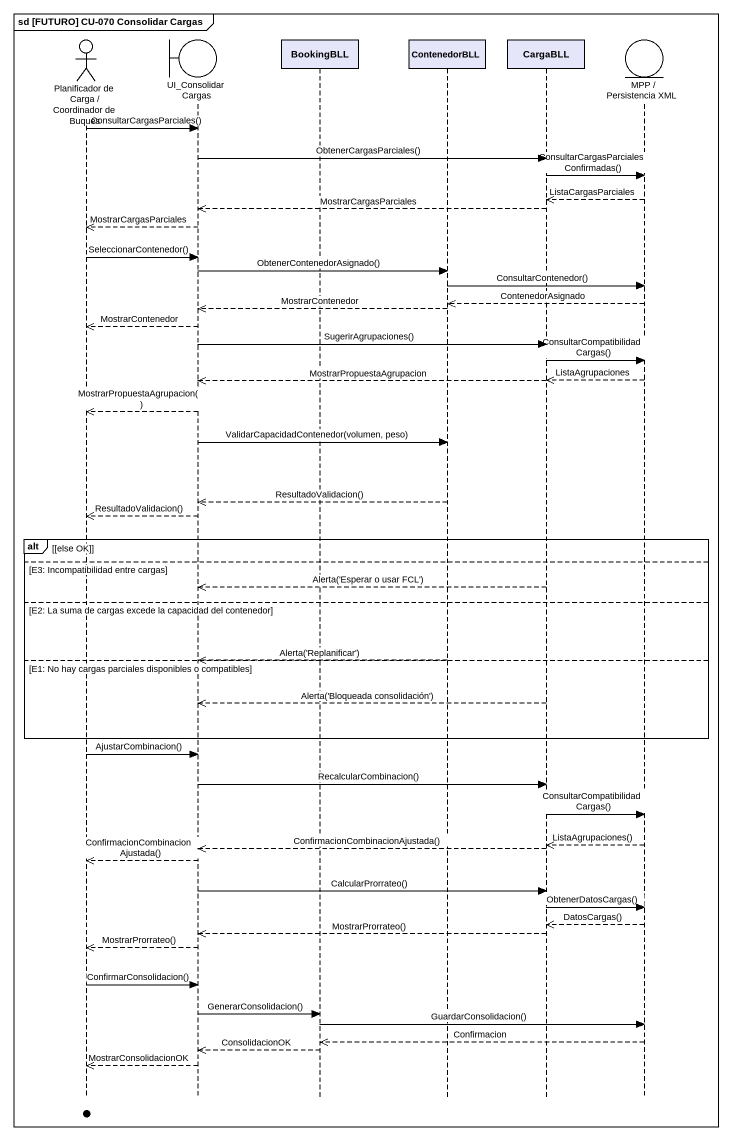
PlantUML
@startuml
mainframe sd [FUTURO] CU-070 Consolidar Cargas
hide footbox
actor "Planificador de Carga / Coordinador de Buques" as Planificador_de_Carga
boundary UI_ConsolidarCargas
participant BookingBLL #E6E6FA
participant ContenedorBLL #E6E6FA
participant CargaBLL #E6E6FA
entity "MPP / Persistencia XML" as MPP_Persistencia_XML

Planificador_de_Carga -> UI_ConsolidarCargas : ConsultarCargasParciales()
UI_ConsolidarCargas -> CargaBLL : ObtenerCargasParciales()
CargaBLL -> MPP_Persistencia_XML : ConsultarCargasParcialesConfirmadas()
MPP_Persistencia_XML -->> CargaBLL : ListaCargasParciales
CargaBLL -->> UI_ConsolidarCargas : MostrarCargasParciales
UI_ConsolidarCargas -->> Planificador_de_Carga : MostrarCargasParciales
Planificador_de_Carga -> UI_ConsolidarCargas : SeleccionarContenedor()
UI_ConsolidarCargas -> ContenedorBLL : ObtenerContenedorAsignado()
ContenedorBLL -> MPP_Persistencia_XML : ConsultarContenedor()
MPP_Persistencia_XML -->> ContenedorBLL : ContenedorAsignado
ContenedorBLL -->> UI_ConsolidarCargas : MostrarContenedor
UI_ConsolidarCargas -->> Planificador_de_Carga : MostrarContenedor
UI_ConsolidarCargas -> CargaBLL : SugerirAgrupaciones()
CargaBLL -> MPP_Persistencia_XML : ConsultarCompatibilidadCargas()
MPP_Persistencia_XML -->> CargaBLL : ListaAgrupaciones
CargaBLL -->> UI_ConsolidarCargas : MostrarPropuestaAgrupacion
UI_ConsolidarCargas -->> Planificador_de_Carga : MostrarPropuestaAgrupacion()
UI_ConsolidarCargas -> ContenedorBLL : ValidarCapacidadContenedor(volumen, peso)
ContenedorBLL -->> UI_ConsolidarCargas : ResultadoValidacion()
UI_ConsolidarCargas -->> Planificador_de_Carga : ResultadoValidacion()
alt [else OK]
else E3: Incompatibilidad entre cargas
  CargaBLL -->> UI_ConsolidarCargas : Alerta('Esperar o usar FCL')
else E2: La suma de cargas excede la capacidad del contenedor
else E1: No hay cargas parciales disponibles o compatibles
  ContenedorBLL -->> UI_ConsolidarCargas : Alerta('Replanificar')
  CargaBLL -->> UI_ConsolidarCargas : Alerta('Bloqueada consolidación')
end
Planificador_de_Carga -> UI_ConsolidarCargas : AjustarCombinacion()
UI_ConsolidarCargas -> CargaBLL : RecalcularCombinacion()
CargaBLL -> MPP_Persistencia_XML : ConsultarCompatibilidadCargas()
MPP_Persistencia_XML -->> CargaBLL : ListaAgrupaciones()
CargaBLL -->> UI_ConsolidarCargas : ConfirmacionCombinacionAjustada()
UI_ConsolidarCargas -->> Planificador_de_Carga : ConfirmacionCombinacionAjustada()
UI_ConsolidarCargas -> CargaBLL : CalcularProrrateo()
CargaBLL -> MPP_Persistencia_XML : ObtenerDatosCargas()
MPP_Persistencia_XML -->> CargaBLL : DatosCargas()
CargaBLL -->> UI_ConsolidarCargas : MostrarProrrateo()
UI_ConsolidarCargas -->> Planificador_de_Carga : MostrarProrrateo()
Planificador_de_Carga -> UI_ConsolidarCargas : ConfirmarConsolidacion()
UI_ConsolidarCargas -> BookingBLL : GenerarConsolidacion()
BookingBLL -> MPP_Persistencia_XML : GuardarConsolidacion()
MPP_Persistencia_XML -->> BookingBLL : Confirmacion
BookingBLL -->> UI_ConsolidarCargas : ConsolidacionOK
UI_ConsolidarCargas -->> Planificador_de_Carga : MostrarConsolidacionOK
@enduml
